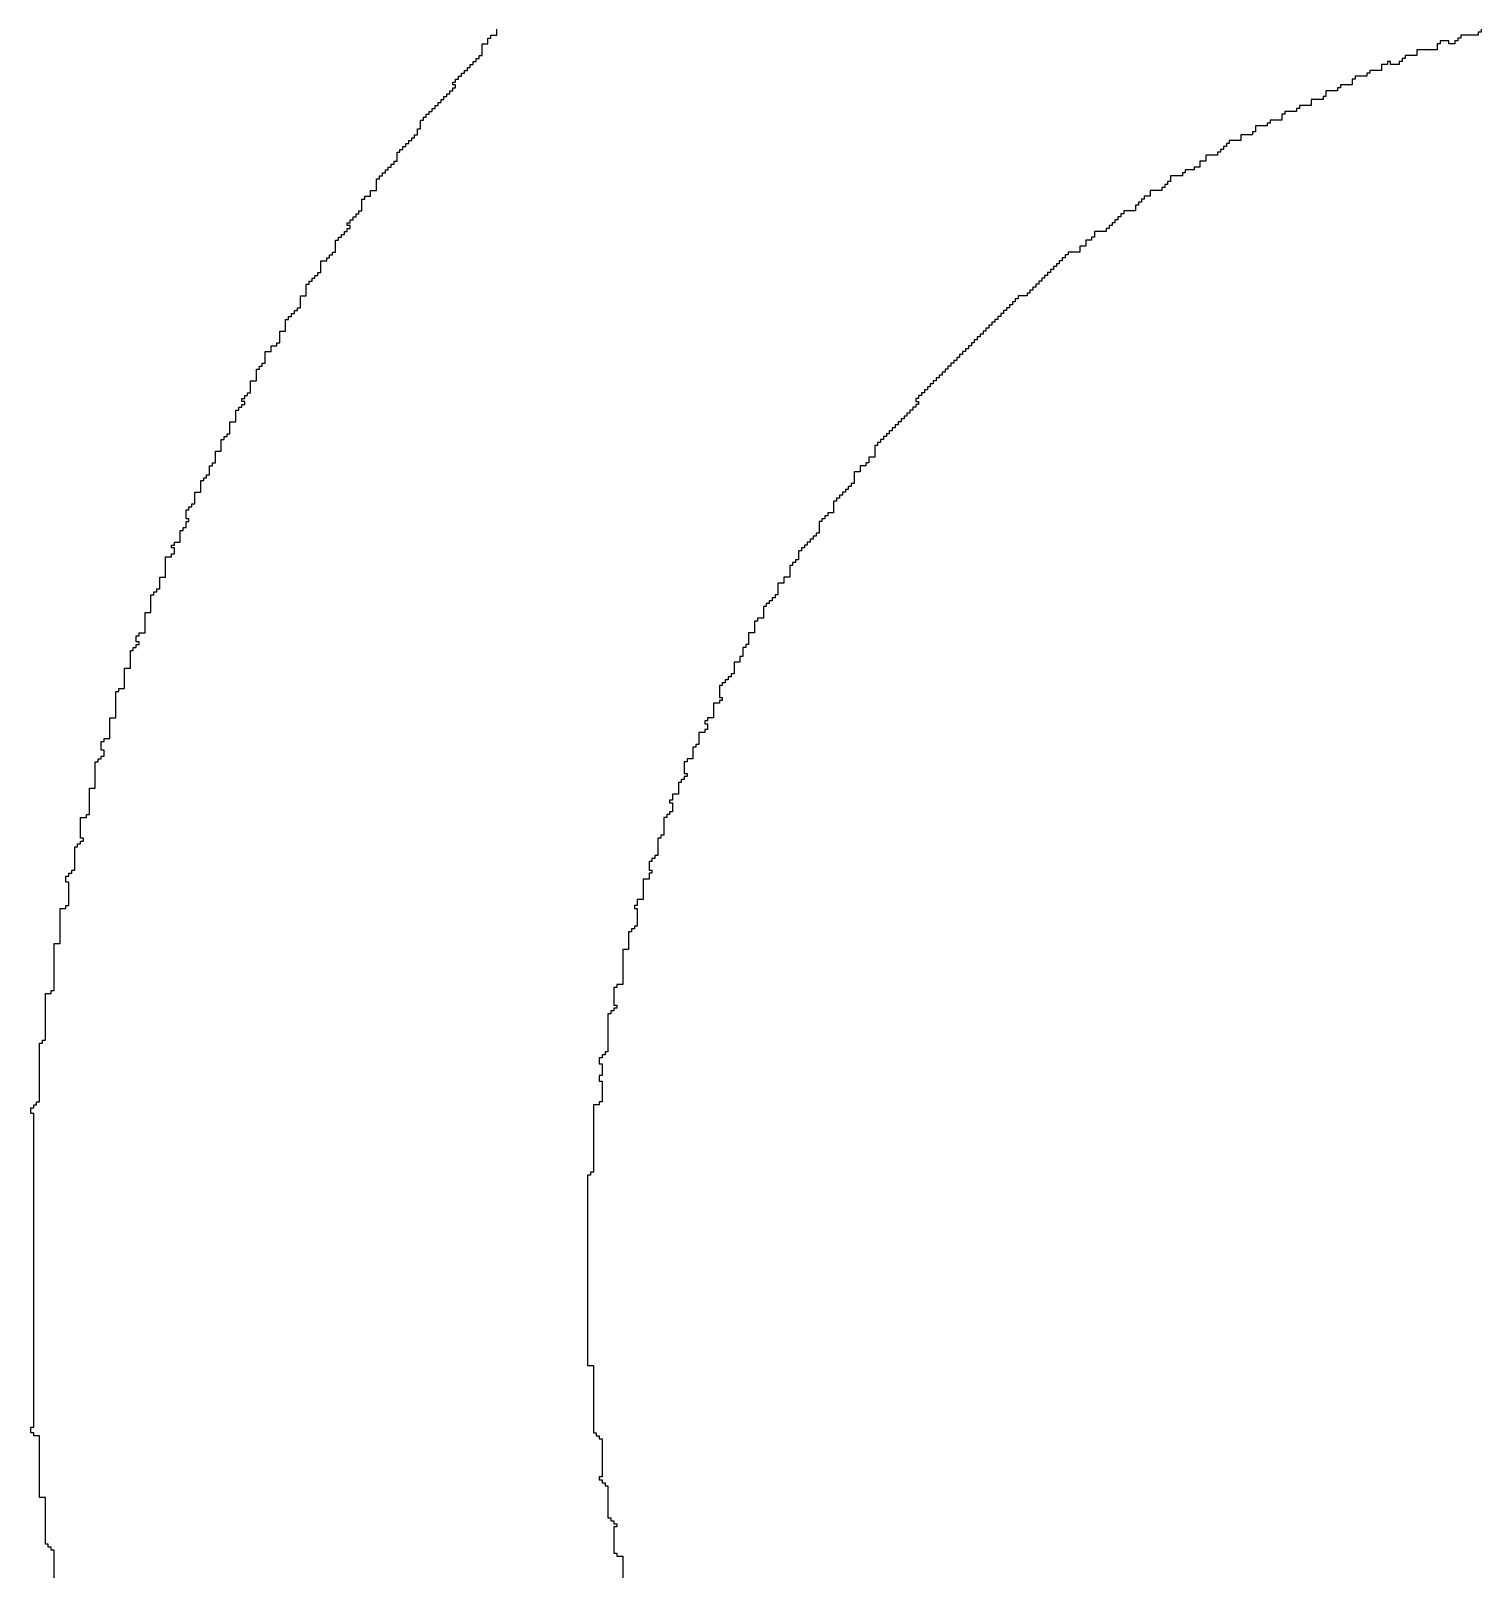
# Model space of a CAD drawing. Header units: millimetres. Extents: x -0.16 to 4.85, y -0.01 to 3.83.
# Drawn here: x 3.3967 to 3.5566, y 1.2142 to 1.3838 of the extents above; entities that cross this region are included whole.
import ezdxf

# ---------------------------------------------------------------- set-up
doc = ezdxf.new("R2010")
doc.units = ezdxf.units.MM
doc.header["$MEASUREMENT"] = 0
doc.layers.add('TopOverlay', color=2, linetype='Continuous')

msp = doc.modelspace()

# ---------------------------------------------------------------- linework, layer by layer
at = {"layer": 'TopOverlay'}
for p, q in [((3.44711, 1.38239), (3.44711, 1.38304)), ((3.44711, 1.38304), (3.44743, 1.38304)), ((3.44743, 1.38304), (3.44743, 1.38336)), ((3.44743, 1.38336), (3.44808, 1.38336)), ((3.44808, 1.38336), (3.44808, 1.38401)), ((3.55308, 1.38272), (3.55211, 1.38272)), ((3.55211, 1.38272), (3.55211, 1.38239)), ((3.55308, 1.38239), (3.55308, 1.38272)), ((3.55405, 1.38272), (3.55373, 1.38272)), ((3.55373, 1.38272), (3.55373, 1.38239)), ((3.55437, 1.38304), (3.55405, 1.38304)), ((3.55405, 1.38304), (3.55405, 1.38272)), ((3.55631, 1.38336), (3.55437, 1.38336)), ((3.55437, 1.38336), (3.55437, 1.38304)), ((3.55664, 1.38368), (3.55631, 1.38368)), ((3.55631, 1.38368), (3.55631, 1.38336)), ((3.55664, 1.38401), (3.55664, 1.38368)), ((3.44581, 1.38045), (3.44581, 1.38078)), ((3.44581, 1.38078), (3.44614, 1.38078)), ((3.44614, 1.38078), (3.44614, 1.3811)), ((3.44614, 1.3811), (3.44646, 1.3811)), ((3.44646, 1.3811), (3.44646, 1.38239)), ((3.44646, 1.38239), (3.44711, 1.38239)), ((3.54823, 1.38078), (3.54791, 1.38078)), ((3.54791, 1.38078), (3.54791, 1.38045)), ((3.54953, 1.3811), (3.54823, 1.3811)), ((3.54823, 1.3811), (3.54823, 1.38078)), ((3.55179, 1.38175), (3.54953, 1.38175)), ((3.54953, 1.38175), (3.54953, 1.3811)), ((3.55211, 1.38239), (3.55179, 1.38239)), ((3.55179, 1.38239), (3.55179, 1.38175)), ((3.55373, 1.38239), (3.55308, 1.38239)), ((3.4442, 1.37884), (3.4442, 1.37916)), ((3.4442, 1.37916), (3.44452, 1.37916)), ((3.44452, 1.37916), (3.44452, 1.37948)), ((3.44452, 1.37948), (3.44485, 1.37948)), ((3.44485, 1.37948), (3.44485, 1.37981)), ((3.44485, 1.37981), (3.44517, 1.37981)), ((3.44517, 1.37981), (3.44517, 1.38013)), ((3.44517, 1.38013), (3.44549, 1.38013)), ((3.44549, 1.38013), (3.44549, 1.38045)), ((3.44549, 1.38045), (3.44581, 1.38045)), ((3.54436, 1.37916), (3.54403, 1.37916)), ((3.54403, 1.37916), (3.54403, 1.37884)), ((3.54565, 1.37948), (3.54436, 1.37948)), ((3.54436, 1.37948), (3.54436, 1.37916)), ((3.5463, 1.38013), (3.54565, 1.38013)), ((3.54565, 1.38013), (3.54565, 1.37948)), ((3.54662, 1.38045), (3.5463, 1.38045)), ((3.5463, 1.38045), (3.5463, 1.38013)), ((3.54662, 1.38013), (3.54662, 1.38045)), ((3.54759, 1.38013), (3.54662, 1.38013)), ((3.54791, 1.38045), (3.54759, 1.38045)), ((3.54759, 1.38045), (3.54759, 1.38013)), ((3.44323, 1.37787), (3.44323, 1.37819)), ((3.44323, 1.37819), (3.44355, 1.37819)), ((3.44355, 1.37787), (3.44323, 1.37787)), ((3.44323, 1.37722), (3.44323, 1.37755)), ((3.44323, 1.37755), (3.44355, 1.37755)), ((3.44355, 1.37819), (3.44355, 1.37852)), ((3.44355, 1.37852), (3.44388, 1.37852)), ((3.44355, 1.37755), (3.44355, 1.37787)), ((3.44388, 1.37852), (3.44388, 1.37884)), ((3.44388, 1.37884), (3.4442, 1.37884)), ((3.54113, 1.37755), (3.5408, 1.37755)), ((3.5408, 1.37755), (3.5408, 1.37722)), ((3.54242, 1.37787), (3.54113, 1.37787)), ((3.54113, 1.37787), (3.54113, 1.37755)), ((3.54274, 1.37852), (3.54242, 1.37852)), ((3.54242, 1.37852), (3.54242, 1.37787)), ((3.54403, 1.37884), (3.54274, 1.37884)), ((3.54274, 1.37884), (3.54274, 1.37852)), ((3.44161, 1.37561), (3.44161, 1.37593)), ((3.44161, 1.37593), (3.44194, 1.37593)), ((3.44194, 1.37593), (3.44194, 1.37625)), ((3.44194, 1.37625), (3.44226, 1.37625)), ((3.44226, 1.37625), (3.44226, 1.37658)), ((3.44226, 1.37658), (3.44258, 1.37658)), ((3.44258, 1.37658), (3.44258, 1.3769)), ((3.44258, 1.3769), (3.44291, 1.3769)), ((3.44291, 1.3769), (3.44291, 1.37722)), ((3.44291, 1.37722), (3.44323, 1.37722)), ((3.53919, 1.37625), (3.5379, 1.37625)), ((3.5379, 1.37625), (3.5379, 1.37561)), ((3.53951, 1.37658), (3.53919, 1.37658)), ((3.53919, 1.37658), (3.53919, 1.37625)), ((3.5408, 1.37722), (3.53951, 1.37722)), ((3.53951, 1.37722), (3.53951, 1.37658)), ((3.43968, 1.37302), (3.43968, 1.37399)), ((3.43968, 1.37399), (3.44, 1.37399)), ((3.44, 1.37399), (3.44, 1.37432)), ((3.44, 1.37432), (3.44032, 1.37432)), ((3.44032, 1.37432), (3.44032, 1.37464)), ((3.44032, 1.37464), (3.44065, 1.37464)), ((3.44065, 1.37464), (3.44065, 1.37496)), ((3.44065, 1.37496), (3.44097, 1.37496)), ((3.44097, 1.37496), (3.44097, 1.37528)), ((3.44097, 1.37528), (3.44129, 1.37528)), ((3.44129, 1.37528), (3.44129, 1.37561)), ((3.44129, 1.37561), (3.44161, 1.37561)), ((3.53466, 1.37399), (3.53337, 1.37399)), ((3.53337, 1.37399), (3.53337, 1.37367)), ((3.53499, 1.37464), (3.53466, 1.37464)), ((3.53466, 1.37464), (3.53466, 1.37399)), ((3.53628, 1.37496), (3.53499, 1.37496)), ((3.53499, 1.37496), (3.53499, 1.37464)), ((3.5366, 1.37528), (3.53628, 1.37528)), ((3.53628, 1.37528), (3.53628, 1.37496)), ((3.5379, 1.37561), (3.5366, 1.37561)), ((3.5366, 1.37561), (3.5366, 1.37528)), ((3.43903, 1.37205), (3.43903, 1.37238)), ((3.43903, 1.37238), (3.43935, 1.37238)), ((3.43935, 1.37238), (3.43935, 1.37302)), ((3.43935, 1.37302), (3.43968, 1.37302)), ((3.53143, 1.37238), (3.53014, 1.37238)), ((3.53014, 1.37238), (3.53014, 1.37173)), ((3.53176, 1.3727), (3.53143, 1.3727)), ((3.53143, 1.3727), (3.53143, 1.37238)), ((3.53305, 1.37335), (3.53176, 1.37335)), ((3.53176, 1.37335), (3.53176, 1.3727)), ((3.53337, 1.37367), (3.53305, 1.37367)), ((3.53305, 1.37367), (3.53305, 1.37335)), ((3.43741, 1.37044), (3.43741, 1.37076)), ((3.43741, 1.37076), (3.43774, 1.37076)), ((3.43774, 1.37076), (3.43774, 1.37108)), ((3.43774, 1.37108), (3.43806, 1.37108)), ((3.43806, 1.37108), (3.43806, 1.37141)), ((3.43806, 1.37141), (3.43838, 1.37141)), ((3.43838, 1.37141), (3.43838, 1.37173)), ((3.43838, 1.37173), (3.43871, 1.37173)), ((3.43871, 1.37173), (3.43871, 1.37205)), ((3.43871, 1.37205), (3.43903, 1.37205)), ((3.5282, 1.37076), (3.52788, 1.37076)), ((3.52788, 1.37076), (3.52788, 1.37044)), ((3.52853, 1.37108), (3.5282, 1.37108)), ((3.5282, 1.37108), (3.5282, 1.37076)), ((3.52885, 1.37141), (3.52853, 1.37141)), ((3.52853, 1.37141), (3.52853, 1.37108)), ((3.53014, 1.37173), (3.52885, 1.37173)), ((3.52885, 1.37173), (3.52885, 1.37141)), ((3.43644, 1.36882), (3.43644, 1.36915)), ((3.43644, 1.36915), (3.43677, 1.36915)), ((3.43677, 1.36915), (3.43677, 1.36947)), ((3.43677, 1.36947), (3.43709, 1.36947)), ((3.43709, 1.36947), (3.43709, 1.37044)), ((3.43709, 1.37044), (3.43741, 1.37044)), ((3.52626, 1.36947), (3.52562, 1.36947)), ((3.52562, 1.36947), (3.52562, 1.36882)), ((3.52756, 1.37011), (3.52626, 1.37011)), ((3.52626, 1.37011), (3.52626, 1.36947)), ((3.52788, 1.37044), (3.52756, 1.37044)), ((3.52756, 1.37044), (3.52756, 1.37011)), ((3.43483, 1.36624), (3.43483, 1.36753)), ((3.43483, 1.36753), (3.43515, 1.36753)), ((3.43515, 1.36753), (3.43515, 1.36785)), ((3.43515, 1.36785), (3.43548, 1.36785)), ((3.43548, 1.36785), (3.43548, 1.36818)), ((3.43548, 1.36818), (3.4358, 1.36818)), ((3.4358, 1.36818), (3.4358, 1.3685)), ((3.4358, 1.3685), (3.43612, 1.3685)), ((3.43612, 1.3685), (3.43612, 1.36882)), ((3.43612, 1.36882), (3.43644, 1.36882)), ((3.52239, 1.36721), (3.52206, 1.36721)), ((3.52206, 1.36721), (3.52206, 1.36688)), ((3.52368, 1.36785), (3.52239, 1.36785)), ((3.52239, 1.36785), (3.52239, 1.36721)), ((3.524, 1.36818), (3.52368, 1.36818)), ((3.52368, 1.36818), (3.52368, 1.36785)), ((3.52497, 1.3685), (3.524, 1.3685)), ((3.524, 1.3685), (3.524, 1.36818)), ((3.52562, 1.36882), (3.52497, 1.36882)), ((3.52497, 1.36882), (3.52497, 1.3685)), ((3.43354, 1.36527), (3.43354, 1.36559)), ((3.43354, 1.36559), (3.43418, 1.36559)), ((3.43418, 1.36559), (3.43418, 1.36624)), ((3.43418, 1.36624), (3.43483, 1.36624)), ((3.52013, 1.36559), (3.51948, 1.36559)), ((3.51948, 1.36559), (3.51948, 1.36527)), ((3.52142, 1.36624), (3.52013, 1.36624)), ((3.52013, 1.36624), (3.52013, 1.36559)), ((3.52174, 1.36656), (3.52142, 1.36656)), ((3.52142, 1.36656), (3.52142, 1.36624)), ((3.52206, 1.36688), (3.52174, 1.36688)), ((3.52174, 1.36688), (3.52174, 1.36656)), ((3.43289, 1.36365), (3.43289, 1.36398)), ((3.43289, 1.36398), (3.43321, 1.36398)), ((3.43321, 1.36398), (3.43321, 1.36527)), ((3.43321, 1.36527), (3.43354, 1.36527)), ((3.51851, 1.36398), (3.51722, 1.36398)), ((3.51722, 1.36398), (3.51722, 1.36365)), ((3.51883, 1.36462), (3.51851, 1.36462)), ((3.51851, 1.36462), (3.51851, 1.36398)), ((3.51916, 1.36495), (3.51883, 1.36495)), ((3.51883, 1.36495), (3.51883, 1.36462)), ((3.51948, 1.36527), (3.51916, 1.36527)), ((3.51916, 1.36527), (3.51916, 1.36495)), ((3.4316, 1.36236), (3.4316, 1.36268)), ((3.4316, 1.36268), (3.43192, 1.36268)), ((3.43192, 1.36236), (3.4316, 1.36236)), ((3.43192, 1.36268), (3.43192, 1.36301)), ((3.43192, 1.36301), (3.43224, 1.36301)), ((3.43192, 1.36204), (3.43192, 1.36236)), ((3.43224, 1.36301), (3.43224, 1.36333)), ((3.43224, 1.36333), (3.43257, 1.36333)), ((3.43257, 1.36333), (3.43257, 1.36365)), ((3.43257, 1.36365), (3.43289, 1.36365)), ((3.51593, 1.36236), (3.5156, 1.36236)), ((3.5156, 1.36236), (3.5156, 1.36204)), ((3.51625, 1.36268), (3.51593, 1.36268)), ((3.51593, 1.36268), (3.51593, 1.36236)), ((3.51657, 1.36301), (3.51625, 1.36301)), ((3.51625, 1.36301), (3.51625, 1.36268)), ((3.51689, 1.36333), (3.51657, 1.36333)), ((3.51657, 1.36333), (3.51657, 1.36301)), ((3.51722, 1.36365), (3.51689, 1.36365)), ((3.51689, 1.36365), (3.51689, 1.36333)), ((3.43031, 1.35945), (3.43031, 1.36075)), ((3.43031, 1.36075), (3.43063, 1.36075)), ((3.43063, 1.36075), (3.43063, 1.36107)), ((3.43063, 1.36107), (3.43095, 1.36107)), ((3.43095, 1.36107), (3.43095, 1.36139)), ((3.43095, 1.36139), (3.43128, 1.36139)), ((3.43128, 1.36139), (3.43128, 1.36171)), ((3.43128, 1.36171), (3.4316, 1.36171)), ((3.4316, 1.36171), (3.4316, 1.36204)), ((3.4316, 1.36204), (3.43192, 1.36204)), ((3.51366, 1.36075), (3.51302, 1.36075)), ((3.51302, 1.36075), (3.51302, 1.3601)), ((3.51399, 1.36107), (3.51366, 1.36107)), ((3.51366, 1.36107), (3.51366, 1.36075)), ((3.51528, 1.36171), (3.51399, 1.36171)), ((3.51399, 1.36171), (3.51399, 1.36107)), ((3.5156, 1.36204), (3.51528, 1.36204)), ((3.51528, 1.36204), (3.51528, 1.36171)), ((3.42934, 1.35848), (3.42934, 1.35881)), ((3.42934, 1.35881), (3.42966, 1.35881)), ((3.42966, 1.35881), (3.42966, 1.35913)), ((3.42966, 1.35913), (3.42998, 1.35913)), ((3.42998, 1.35913), (3.42998, 1.35945)), ((3.42998, 1.35945), (3.43031, 1.35945)), ((3.51076, 1.35881), (3.51043, 1.35881)), ((3.51043, 1.35881), (3.51043, 1.35848)), ((3.51108, 1.35913), (3.51076, 1.35913)), ((3.51076, 1.35913), (3.51076, 1.35881)), ((3.51237, 1.35945), (3.51108, 1.35945)), ((3.51108, 1.35945), (3.51108, 1.35913)), ((3.51302, 1.3601), (3.51237, 1.3601)), ((3.51237, 1.3601), (3.51237, 1.35945)), ((3.42837, 1.35687), (3.42837, 1.35719)), ((3.42837, 1.35719), (3.42869, 1.35719)), ((3.42869, 1.35719), (3.42869, 1.35848)), ((3.42869, 1.35848), (3.42934, 1.35848)), ((3.50914, 1.35719), (3.50882, 1.35719)), ((3.50882, 1.35719), (3.50882, 1.35687)), ((3.50946, 1.35751), (3.50914, 1.35751)), ((3.50914, 1.35751), (3.50914, 1.35719)), ((3.50979, 1.35784), (3.50946, 1.35784)), ((3.50946, 1.35784), (3.50946, 1.35751)), ((3.51011, 1.35816), (3.50979, 1.35816)), ((3.50979, 1.35816), (3.50979, 1.35784)), ((3.51043, 1.35848), (3.51011, 1.35848)), ((3.51011, 1.35848), (3.51011, 1.35816)), ((3.42708, 1.35461), (3.42708, 1.3559)), ((3.42708, 1.3559), (3.4274, 1.3559)), ((3.4274, 1.3559), (3.4274, 1.35622)), ((3.4274, 1.35622), (3.42772, 1.35622)), ((3.42772, 1.35622), (3.42772, 1.35655)), ((3.42772, 1.35655), (3.42804, 1.35655)), ((3.42804, 1.35655), (3.42804, 1.35687)), ((3.42804, 1.35687), (3.42837, 1.35687)), ((3.50753, 1.35558), (3.5072, 1.35558)), ((3.5072, 1.35558), (3.5072, 1.35525)), ((3.50785, 1.3559), (3.50753, 1.3559)), ((3.50753, 1.3559), (3.50753, 1.35558)), ((3.50817, 1.35622), (3.50785, 1.35622)), ((3.50785, 1.35622), (3.50785, 1.3559)), ((3.50849, 1.35655), (3.50817, 1.35655)), ((3.50817, 1.35655), (3.50817, 1.35622)), ((3.50882, 1.35687), (3.50849, 1.35687)), ((3.50849, 1.35687), (3.50849, 1.35655)), ((3.42643, 1.35331), (3.42643, 1.35461)), ((3.42643, 1.35461), (3.42708, 1.35461)), ((3.50494, 1.35364), (3.50462, 1.35364)), ((3.50462, 1.35364), (3.50462, 1.35331)), ((3.50526, 1.35396), (3.50494, 1.35396)), ((3.50494, 1.35396), (3.50494, 1.35364)), ((3.50559, 1.35428), (3.50526, 1.35428)), ((3.50526, 1.35428), (3.50526, 1.35396)), ((3.50656, 1.35461), (3.50559, 1.35461)), ((3.50559, 1.35461), (3.50559, 1.35428)), ((3.50688, 1.35493), (3.50656, 1.35493)), ((3.50656, 1.35493), (3.50656, 1.35461)), ((3.5072, 1.35525), (3.50688, 1.35525)), ((3.50688, 1.35525), (3.50688, 1.35493)), ((3.42481, 1.35073), (3.42481, 1.35202)), ((3.42481, 1.35202), (3.42514, 1.35202)), ((3.42514, 1.35202), (3.42514, 1.35234)), ((3.42514, 1.35234), (3.42546, 1.35234)), ((3.42546, 1.35234), (3.42546, 1.35267)), ((3.42546, 1.35267), (3.42578, 1.35267)), ((3.42578, 1.35267), (3.42578, 1.35299)), ((3.42578, 1.35299), (3.42611, 1.35299)), ((3.42611, 1.35299), (3.42611, 1.35331)), ((3.42611, 1.35331), (3.42643, 1.35331)), ((3.50332, 1.35202), (3.503, 1.35202)), ((3.503, 1.35202), (3.503, 1.3517)), ((3.50365, 1.35234), (3.50332, 1.35234)), ((3.50332, 1.35234), (3.50332, 1.35202)), ((3.50397, 1.35267), (3.50365, 1.35267)), ((3.50365, 1.35267), (3.50365, 1.35234)), ((3.50429, 1.35299), (3.50397, 1.35299)), ((3.50397, 1.35299), (3.50397, 1.35267)), ((3.50462, 1.35331), (3.50429, 1.35331)), ((3.50429, 1.35331), (3.50429, 1.35299)), ((3.42417, 1.34944), (3.42417, 1.35073)), ((3.42417, 1.35073), (3.42481, 1.35073)), ((3.50171, 1.35041), (3.50139, 1.35041)), ((3.50139, 1.35041), (3.50139, 1.35008)), ((3.50203, 1.35073), (3.50171, 1.35073)), ((3.50171, 1.35073), (3.50171, 1.35041)), ((3.50236, 1.35105), (3.50203, 1.35105)), ((3.50203, 1.35105), (3.50203, 1.35073)), ((3.50268, 1.35138), (3.50236, 1.35138)), ((3.50236, 1.35138), (3.50236, 1.35105)), ((3.503, 1.3517), (3.50268, 1.3517)), ((3.50268, 1.3517), (3.50268, 1.35138)), ((3.4232, 1.34847), (3.4232, 1.34911)), ((3.4232, 1.34911), (3.42384, 1.34911)), ((3.42384, 1.34911), (3.42384, 1.34944)), ((3.42384, 1.34944), (3.42417, 1.34944)), ((3.50009, 1.34879), (3.49977, 1.34879)), ((3.49977, 1.34879), (3.49977, 1.34847)), ((3.50042, 1.34911), (3.50009, 1.34911)), ((3.50009, 1.34911), (3.50009, 1.34879)), ((3.50074, 1.34944), (3.50042, 1.34944)), ((3.50042, 1.34944), (3.50042, 1.34911)), ((3.50106, 1.34976), (3.50074, 1.34976)), ((3.50074, 1.34976), (3.50074, 1.34944)), ((3.50139, 1.35008), (3.50106, 1.35008)), ((3.50106, 1.35008), (3.50106, 1.34976)), ((3.42191, 1.34653), (3.42191, 1.34685)), ((3.42191, 1.34685), (3.42223, 1.34685)), ((3.42223, 1.34685), (3.42223, 1.34718)), ((3.42223, 1.34718), (3.42255, 1.34718)), ((3.42255, 1.34718), (3.42255, 1.34847)), ((3.42255, 1.34847), (3.4232, 1.34847)), ((3.49816, 1.34685), (3.49783, 1.34685)), ((3.49783, 1.34685), (3.49783, 1.34653)), ((3.49848, 1.34718), (3.49816, 1.34718)), ((3.49816, 1.34718), (3.49816, 1.34685)), ((3.4988, 1.3475), (3.49848, 1.3475)), ((3.49848, 1.3475), (3.49848, 1.34718)), ((3.49912, 1.34782), (3.4988, 1.34782)), ((3.4988, 1.34782), (3.4988, 1.3475)), ((3.49945, 1.34814), (3.49912, 1.34814)), ((3.49912, 1.34814), (3.49912, 1.34782)), ((3.49977, 1.34847), (3.49945, 1.34847)), ((3.49945, 1.34847), (3.49945, 1.34814)), ((3.42094, 1.34394), (3.42094, 1.34524)), ((3.42094, 1.34524), (3.42158, 1.34524)), ((3.42158, 1.34524), (3.42158, 1.34653)), ((3.42158, 1.34653), (3.42191, 1.34653)), ((3.49622, 1.34524), (3.49622, 1.34491)), ((3.49654, 1.34524), (3.49622, 1.34524)), ((3.49686, 1.34556), (3.49654, 1.34556)), ((3.49654, 1.34556), (3.49654, 1.34524)), ((3.49719, 1.34588), (3.49686, 1.34588)), ((3.49686, 1.34588), (3.49686, 1.34556)), ((3.49751, 1.34621), (3.49719, 1.34621)), ((3.49719, 1.34621), (3.49719, 1.34588)), ((3.49783, 1.34653), (3.49751, 1.34653)), ((3.49751, 1.34653), (3.49751, 1.34621)), ((3.42029, 1.3433), (3.42029, 1.34362)), ((3.42029, 1.34362), (3.42061, 1.34362)), ((3.42061, 1.34362), (3.42061, 1.34394)), ((3.42061, 1.34394), (3.42094, 1.34394)), ((3.49492, 1.34362), (3.4946, 1.34362)), ((3.4946, 1.34362), (3.4946, 1.3433)), ((3.49525, 1.34394), (3.49492, 1.34394)), ((3.49492, 1.34394), (3.49492, 1.34362)), ((3.49557, 1.34427), (3.49525, 1.34427)), ((3.49525, 1.34427), (3.49525, 1.34394)), ((3.49589, 1.34459), (3.49557, 1.34459)), ((3.49557, 1.34459), (3.49557, 1.34427)), ((3.49622, 1.34491), (3.49589, 1.34491)), ((3.49589, 1.34491), (3.49589, 1.34459)), ((3.41932, 1.34071), (3.41932, 1.34201)), ((3.41932, 1.34201), (3.41964, 1.34201)), ((3.41964, 1.34201), (3.41964, 1.34233)), ((3.41964, 1.34233), (3.41997, 1.34233)), ((3.41997, 1.34298), (3.41997, 1.3433)), ((3.41997, 1.3433), (3.42029, 1.3433)), ((3.42029, 1.34298), (3.41997, 1.34298)), ((3.41997, 1.34233), (3.41997, 1.34265)), ((3.41997, 1.34265), (3.42029, 1.34265)), ((3.42029, 1.34265), (3.42029, 1.34298)), ((3.49396, 1.34201), (3.49363, 1.34201)), ((3.49363, 1.34201), (3.49363, 1.34168)), ((3.49428, 1.34233), (3.49396, 1.34233)), ((3.49396, 1.34233), (3.49396, 1.34201)), ((3.4946, 1.3433), (3.49428, 1.3433)), ((3.49428, 1.3433), (3.49428, 1.34298)), ((3.49428, 1.34298), (3.4946, 1.34298)), ((3.4946, 1.34265), (3.49428, 1.34265)), ((3.49428, 1.34265), (3.49428, 1.34233)), ((3.4946, 1.34298), (3.4946, 1.34265)), ((3.41867, 1.33942), (3.41867, 1.34071)), ((3.41867, 1.34071), (3.41932, 1.34071)), ((3.49202, 1.34007), (3.49169, 1.34007)), ((3.49169, 1.34007), (3.49169, 1.33974)), ((3.49234, 1.34039), (3.49202, 1.34039)), ((3.49202, 1.34039), (3.49202, 1.34007)), ((3.49266, 1.34071), (3.49234, 1.34071)), ((3.49234, 1.34071), (3.49234, 1.34039)), ((3.49299, 1.34104), (3.49266, 1.34104)), ((3.49266, 1.34104), (3.49266, 1.34071)), ((3.49331, 1.34136), (3.49299, 1.34136)), ((3.49299, 1.34136), (3.49299, 1.34104)), ((3.49363, 1.34168), (3.49331, 1.34168)), ((3.49331, 1.34168), (3.49331, 1.34136)), ((3.41771, 1.33748), (3.41771, 1.33878)), ((3.41771, 1.33878), (3.41803, 1.33878)), ((3.41803, 1.33878), (3.41803, 1.3391)), ((3.41803, 1.3391), (3.41835, 1.3391)), ((3.41835, 1.3391), (3.41835, 1.33942)), ((3.41835, 1.33942), (3.41867, 1.33942)), ((3.4904, 1.33845), (3.49008, 1.33845)), ((3.49008, 1.33845), (3.49008, 1.33813)), ((3.49072, 1.33878), (3.4904, 1.33878)), ((3.4904, 1.33878), (3.4904, 1.33845)), ((3.49105, 1.3391), (3.49072, 1.3391)), ((3.49072, 1.3391), (3.49072, 1.33878)), ((3.49137, 1.33942), (3.49105, 1.33942)), ((3.49105, 1.33942), (3.49105, 1.3391)), ((3.49169, 1.33974), (3.49137, 1.33974)), ((3.49137, 1.33974), (3.49137, 1.33942)), ((3.41706, 1.33619), (3.41706, 1.33748)), ((3.41706, 1.33748), (3.41771, 1.33748)), ((3.48976, 1.33684), (3.48911, 1.33684)), ((3.48911, 1.33684), (3.48911, 1.33619)), ((3.49008, 1.33813), (3.48976, 1.33813)), ((3.48976, 1.33813), (3.48976, 1.33684)), ((3.41641, 1.3349), (3.41641, 1.33587)), ((3.41641, 1.33587), (3.41674, 1.33587)), ((3.41674, 1.33587), (3.41674, 1.33619)), ((3.41674, 1.33619), (3.41706, 1.33619)), ((3.48814, 1.33522), (3.48749, 1.33522)), ((3.48749, 1.33522), (3.48749, 1.33393)), ((3.48879, 1.33587), (3.48814, 1.33587)), ((3.48814, 1.33587), (3.48814, 1.33522)), ((3.48911, 1.33619), (3.48879, 1.33619)), ((3.48879, 1.33619), (3.48879, 1.33587)), ((3.41544, 1.33296), (3.41544, 1.33425)), ((3.41544, 1.33425), (3.41577, 1.33425)), ((3.41577, 1.33425), (3.41577, 1.33457)), ((3.41577, 1.33457), (3.41609, 1.33457)), ((3.41609, 1.33457), (3.41609, 1.3349)), ((3.41609, 1.3349), (3.41641, 1.3349)), ((3.48685, 1.33328), (3.48652, 1.33328)), ((3.48652, 1.33328), (3.48652, 1.33296)), ((3.48717, 1.33361), (3.48685, 1.33361)), ((3.48685, 1.33361), (3.48685, 1.33328)), ((3.48749, 1.33393), (3.48717, 1.33393)), ((3.48717, 1.33393), (3.48717, 1.33361)), ((3.41447, 1.33134), (3.41447, 1.33167)), ((3.41447, 1.33167), (3.4148, 1.33167)), ((3.4148, 1.33167), (3.4148, 1.33296)), ((3.4148, 1.33296), (3.41544, 1.33296)), ((3.48556, 1.33199), (3.48523, 1.33199)), ((3.48523, 1.33199), (3.48523, 1.3307)), ((3.48588, 1.33231), (3.48556, 1.33231)), ((3.48556, 1.33231), (3.48556, 1.33199)), ((3.4862, 1.33264), (3.48588, 1.33264)), ((3.48588, 1.33264), (3.48588, 1.33231)), ((3.48652, 1.33296), (3.4862, 1.33296)), ((3.4862, 1.33296), (3.4862, 1.33264)), ((3.41383, 1.33005), (3.41383, 1.33102)), ((3.41383, 1.33102), (3.41415, 1.33102)), ((3.41415, 1.33005), (3.41383, 1.33005)), ((3.41415, 1.33102), (3.41415, 1.33134)), ((3.41415, 1.33134), (3.41447, 1.33134)), ((3.41415, 1.32973), (3.41415, 1.33005)), ((3.48426, 1.33005), (3.48394, 1.33005)), ((3.48394, 1.33005), (3.48394, 1.32973)), ((3.48459, 1.33037), (3.48426, 1.33037)), ((3.48426, 1.33037), (3.48426, 1.33005)), ((3.48523, 1.3307), (3.48459, 1.3307)), ((3.48459, 1.3307), (3.48459, 1.33037)), ((3.41318, 1.32747), (3.41318, 1.32876)), ((3.41318, 1.32876), (3.41351, 1.32876)), ((3.41351, 1.32876), (3.41351, 1.32908)), ((3.41351, 1.32908), (3.41383, 1.32908)), ((3.41383, 1.32908), (3.41383, 1.32973)), ((3.41383, 1.32973), (3.41415, 1.32973)), ((3.48362, 1.32844), (3.48329, 1.32844)), ((3.48329, 1.32844), (3.48329, 1.32811)), ((3.48394, 1.32973), (3.48362, 1.32973)), ((3.48362, 1.32973), (3.48362, 1.32844)), ((3.41221, 1.32682), (3.41221, 1.32714)), ((3.41221, 1.32714), (3.41254, 1.32714)), ((3.41254, 1.32682), (3.41221, 1.32682)), ((3.41254, 1.32714), (3.41254, 1.32747)), ((3.41254, 1.32747), (3.41318, 1.32747)), ((3.41254, 1.32617), (3.41254, 1.32682)), ((3.48168, 1.3265), (3.48135, 1.3265)), ((3.48135, 1.3265), (3.48135, 1.32553)), ((3.482, 1.32682), (3.48168, 1.32682)), ((3.48168, 1.32682), (3.48168, 1.3265)), ((3.48232, 1.32714), (3.482, 1.32714)), ((3.482, 1.32714), (3.482, 1.32682)), ((3.48265, 1.32747), (3.48232, 1.32747)), ((3.48232, 1.32747), (3.48232, 1.32714)), ((3.48297, 1.32779), (3.48265, 1.32779)), ((3.48265, 1.32779), (3.48265, 1.32747)), ((3.48329, 1.32811), (3.48297, 1.32811)), ((3.48297, 1.32811), (3.48297, 1.32779)), ((3.41157, 1.32359), (3.41157, 1.32585)), ((3.41157, 1.32585), (3.41221, 1.32585)), ((3.41221, 1.32585), (3.41221, 1.32617)), ((3.41221, 1.32617), (3.41254, 1.32617)), ((3.48071, 1.32488), (3.48039, 1.32488)), ((3.48039, 1.32488), (3.48039, 1.32359)), ((3.48103, 1.32521), (3.48071, 1.32521)), ((3.48071, 1.32521), (3.48071, 1.32488)), ((3.48135, 1.32553), (3.48103, 1.32553)), ((3.48103, 1.32553), (3.48103, 1.32521)), ((3.41092, 1.3223), (3.41092, 1.32359)), ((3.41092, 1.32359), (3.41157, 1.32359)), ((3.48039, 1.32359), (3.47974, 1.32359)), ((3.47974, 1.32359), (3.47974, 1.32294)), ((3.40995, 1.31971), (3.40995, 1.32165)), ((3.40995, 1.32165), (3.41027, 1.32165)), ((3.41027, 1.32165), (3.41027, 1.32197)), ((3.41027, 1.32197), (3.4106, 1.32197)), ((3.4106, 1.32197), (3.4106, 1.3223)), ((3.4106, 1.3223), (3.41092, 1.3223)), ((3.47909, 1.32165), (3.47877, 1.32165)), ((3.47877, 1.32165), (3.47877, 1.32133)), ((3.47974, 1.32294), (3.47909, 1.32294)), ((3.47909, 1.32294), (3.47909, 1.32165)), ((3.40931, 1.31745), (3.40931, 1.31971)), ((3.40931, 1.31971), (3.40995, 1.31971)), ((3.4778, 1.32036), (3.47748, 1.32036)), ((3.47748, 1.32036), (3.47748, 1.31907)), ((3.47812, 1.32068), (3.4778, 1.32068)), ((3.4778, 1.32068), (3.4778, 1.32036)), ((3.47845, 1.321), (3.47812, 1.321)), ((3.47812, 1.321), (3.47812, 1.32068)), ((3.47877, 1.32133), (3.47845, 1.32133)), ((3.47845, 1.32133), (3.47845, 1.321)), ((3.47683, 1.31874), (3.47651, 1.31874)), ((3.47651, 1.31874), (3.47651, 1.31745)), ((3.47748, 1.31907), (3.47683, 1.31907)), ((3.47683, 1.31907), (3.47683, 1.31874)), ((3.40834, 1.31648), (3.40834, 1.31713)), ((3.40834, 1.31713), (3.40866, 1.31713)), ((3.40866, 1.31648), (3.40834, 1.31648)), ((3.40866, 1.31713), (3.40866, 1.31745)), ((3.40866, 1.31745), (3.40931, 1.31745)), ((3.40866, 1.31616), (3.40866, 1.31648)), ((3.47651, 1.31745), (3.47586, 1.31745)), ((3.47586, 1.31745), (3.47586, 1.31616)), ((3.40769, 1.31357), (3.40769, 1.31551)), ((3.40769, 1.31551), (3.40801, 1.31551)), ((3.40801, 1.31551), (3.40801, 1.31584)), ((3.40801, 1.31584), (3.40834, 1.31584)), ((3.40834, 1.31584), (3.40834, 1.31616)), ((3.40834, 1.31616), (3.40866, 1.31616)), ((3.47522, 1.31487), (3.47489, 1.31487)), ((3.47489, 1.31487), (3.47489, 1.31422)), ((3.47554, 1.31584), (3.47522, 1.31584)), ((3.47522, 1.31584), (3.47522, 1.31487)), ((3.47586, 1.31616), (3.47554, 1.31616)), ((3.47554, 1.31616), (3.47554, 1.31584)), ((3.40704, 1.31131), (3.40704, 1.31357)), ((3.40704, 1.31357), (3.40769, 1.31357)), ((3.47425, 1.31293), (3.47392, 1.31293)), ((3.47392, 1.31293), (3.47392, 1.3126)), ((3.47489, 1.31422), (3.47425, 1.31422)), ((3.47425, 1.31422), (3.47425, 1.31293)), ((3.4064, 1.31099), (3.4064, 1.31131)), ((3.4064, 1.31131), (3.40704, 1.31131)), ((3.47295, 1.31164), (3.47263, 1.31164)), ((3.47263, 1.31164), (3.47263, 1.31034)), ((3.47328, 1.31196), (3.47295, 1.31196)), ((3.47295, 1.31196), (3.47295, 1.31164)), ((3.4736, 1.31228), (3.47328, 1.31228)), ((3.47328, 1.31228), (3.47328, 1.31196)), ((3.47392, 1.3126), (3.4736, 1.3126)), ((3.4736, 1.3126), (3.4736, 1.31228)), ((3.40607, 1.30808), (3.40607, 1.31099)), ((3.40607, 1.31099), (3.4064, 1.31099)), ((3.47263, 1.3097), (3.47199, 1.3097)), ((3.47199, 1.3097), (3.47199, 1.30808)), ((3.47263, 1.31034), (3.47295, 1.31034)), ((3.47295, 1.31002), (3.47263, 1.31002)), ((3.47263, 1.31002), (3.47263, 1.3097)), ((3.47295, 1.31034), (3.47295, 1.31002)), ((3.40543, 1.30582), (3.40543, 1.30808)), ((3.40543, 1.30808), (3.40607, 1.30808)), ((3.47199, 1.30808), (3.47134, 1.30808)), ((3.47134, 1.30808), (3.47134, 1.30776)), ((3.47102, 1.30647), (3.47037, 1.30647)), ((3.47037, 1.30647), (3.47037, 1.30517)), ((3.47134, 1.30776), (3.47102, 1.30776)), ((3.47102, 1.30776), (3.47102, 1.30744)), ((3.47102, 1.30744), (3.47134, 1.30744)), ((3.47134, 1.30679), (3.47102, 1.30679)), ((3.47102, 1.30679), (3.47102, 1.30647)), ((3.47134, 1.30744), (3.47134, 1.30679)), ((3.40446, 1.30453), (3.40446, 1.3055)), ((3.40446, 1.3055), (3.40478, 1.3055)), ((3.40478, 1.30453), (3.40446, 1.30453)), ((3.40478, 1.3055), (3.40478, 1.30582)), ((3.40478, 1.30582), (3.40543, 1.30582)), ((3.40478, 1.30388), (3.40478, 1.30453)), ((3.47005, 1.30485), (3.46972, 1.30485)), ((3.46972, 1.30485), (3.46972, 1.30356)), ((3.47037, 1.30517), (3.47005, 1.30517)), ((3.47005, 1.30517), (3.47005, 1.30485)), ((3.40381, 1.30033), (3.40381, 1.30323)), ((3.40381, 1.30323), (3.40414, 1.30323)), ((3.40414, 1.30323), (3.40414, 1.30356)), ((3.40414, 1.30356), (3.40446, 1.30356)), ((3.40446, 1.30356), (3.40446, 1.30388)), ((3.40446, 1.30388), (3.40478, 1.30388)), ((3.46908, 1.30323), (3.46875, 1.30323)), ((3.46875, 1.30323), (3.46875, 1.30194)), ((3.46972, 1.30356), (3.46908, 1.30356)), ((3.46908, 1.30356), (3.46908, 1.30323)), ((3.46875, 1.3013), (3.46843, 1.3013)), ((3.46843, 1.3013), (3.46843, 1.30097)), ((3.46875, 1.30194), (3.46908, 1.30194)), ((3.46908, 1.30162), (3.46875, 1.30162)), ((3.46875, 1.30162), (3.46875, 1.3013)), ((3.46908, 1.30194), (3.46908, 1.30162)), ((3.40317, 1.29742), (3.40317, 1.30033)), ((3.40317, 1.30033), (3.40381, 1.30033)), ((3.46811, 1.29968), (3.46746, 1.29968)), ((3.46746, 1.29968), (3.46746, 1.29903)), ((3.46843, 1.30097), (3.46811, 1.30097)), ((3.46811, 1.30097), (3.46811, 1.29968)), ((3.46746, 1.29903), (3.46714, 1.29903)), ((3.46714, 1.29903), (3.46714, 1.29871)), ((3.46714, 1.29871), (3.46746, 1.29871)), ((3.46746, 1.29774), (3.46714, 1.29774)), ((3.46714, 1.29774), (3.46714, 1.29742)), ((3.46746, 1.29871), (3.46746, 1.29774)), ((3.4022, 1.29483), (3.4022, 1.2971)), ((3.4022, 1.2971), (3.40284, 1.2971)), ((3.40284, 1.2971), (3.40284, 1.29742)), ((3.40284, 1.29742), (3.40317, 1.29742)), ((3.46682, 1.2971), (3.46649, 1.2971)), ((3.46649, 1.2971), (3.46649, 1.29516)), ((3.46714, 1.29742), (3.46682, 1.29742)), ((3.46682, 1.29742), (3.46682, 1.2971)), ((3.40252, 1.29483), (3.4022, 1.29483)), ((3.4022, 1.29419), (3.4022, 1.29451)), ((3.4022, 1.29451), (3.40252, 1.29451)), ((3.40252, 1.29451), (3.40252, 1.29483)), ((3.46617, 1.29483), (3.46585, 1.29483)), ((3.46585, 1.29483), (3.46585, 1.2929)), ((3.46649, 1.29516), (3.46617, 1.29516)), ((3.46617, 1.29516), (3.46617, 1.29483)), ((3.40155, 1.29128), (3.40155, 1.29387)), ((3.40155, 1.29387), (3.40187, 1.29387)), ((3.40187, 1.29387), (3.40187, 1.29419)), ((3.40187, 1.29419), (3.4022, 1.29419)), ((3.46552, 1.29257), (3.4652, 1.29257)), ((3.4652, 1.29257), (3.4652, 1.29225)), ((3.46585, 1.2929), (3.46552, 1.2929)), ((3.46552, 1.2929), (3.46552, 1.29257)), ((3.4009, 1.29063), (3.4009, 1.29096)), ((3.4009, 1.29096), (3.40123, 1.29096)), ((3.40123, 1.29096), (3.40123, 1.29128)), ((3.40123, 1.29128), (3.40155, 1.29128)), ((3.4652, 1.29225), (3.46488, 1.29225)), ((3.46488, 1.29225), (3.46488, 1.29128)), ((3.46488, 1.29128), (3.4652, 1.29128)), ((3.4652, 1.29096), (3.46488, 1.29096)), ((3.46488, 1.29096), (3.46488, 1.29031)), ((3.4652, 1.29128), (3.4652, 1.29096)), ((3.40058, 1.28999), (3.40058, 1.29063)), ((3.40058, 1.29063), (3.4009, 1.29063)), ((3.4009, 1.28999), (3.40058, 1.28999)), ((3.4009, 1.2874), (3.4009, 1.28999)), ((3.46488, 1.29031), (3.46423, 1.29031)), ((3.46423, 1.29031), (3.46423, 1.28805)), ((3.46423, 1.28805), (3.46358, 1.28805)), ((3.46358, 1.28805), (3.46358, 1.2874)), ((3.39994, 1.2832), (3.39994, 1.28708)), ((3.39994, 1.28708), (3.40058, 1.28708)), ((3.40058, 1.28708), (3.40058, 1.2874)), ((3.40058, 1.2874), (3.4009, 1.2874)), ((3.46358, 1.2874), (3.46326, 1.2874)), ((3.46326, 1.2874), (3.46326, 1.28708)), ((3.46326, 1.28708), (3.46358, 1.28708)), ((3.46358, 1.28708), (3.46358, 1.28514)), ((3.46294, 1.2845), (3.46262, 1.2845)), ((3.46262, 1.2845), (3.46262, 1.28256)), ((3.46326, 1.28482), (3.46294, 1.28482)), ((3.46294, 1.28482), (3.46294, 1.2845)), ((3.46358, 1.28514), (3.46326, 1.28514)), ((3.46326, 1.28514), (3.46326, 1.28482)), ((3.39929, 1.27803), (3.39929, 1.2832)), ((3.39929, 1.2832), (3.39994, 1.2832)), ((3.46262, 1.28256), (3.46197, 1.28256)), ((3.46197, 1.28256), (3.46197, 1.27868)), ((3.39832, 1.27254), (3.39832, 1.27771)), ((3.39832, 1.27771), (3.39897, 1.27771)), ((3.39897, 1.27771), (3.39897, 1.27803)), ((3.39897, 1.27803), (3.39929, 1.27803)), ((3.46132, 1.27836), (3.461, 1.27836)), ((3.461, 1.27836), (3.461, 1.27642)), ((3.46197, 1.27868), (3.46132, 1.27868)), ((3.46132, 1.27868), (3.46132, 1.27836)), ((3.461, 1.27577), (3.46068, 1.27577)), ((3.46068, 1.27577), (3.46068, 1.27545)), ((3.461, 1.27642), (3.46132, 1.27642)), ((3.46132, 1.2761), (3.461, 1.2761)), ((3.461, 1.2761), (3.461, 1.27577)), ((3.46132, 1.27642), (3.46132, 1.2761)), ((3.46068, 1.27545), (3.46035, 1.27545)), ((3.46035, 1.27545), (3.46035, 1.27125)), ((3.39767, 1.26576), (3.39767, 1.27222)), ((3.39767, 1.27222), (3.398, 1.27222)), ((3.398, 1.27222), (3.398, 1.27254)), ((3.398, 1.27254), (3.39832, 1.27254)), ((3.45971, 1.2706), (3.45938, 1.2706)), ((3.45938, 1.2706), (3.45938, 1.26996)), ((3.46003, 1.27093), (3.45971, 1.27093)), ((3.45971, 1.27093), (3.45971, 1.2706)), ((3.46035, 1.27125), (3.46003, 1.27125)), ((3.46003, 1.27125), (3.46003, 1.27093)), ((3.45938, 1.26996), (3.45971, 1.26996)), ((3.45971, 1.26996), (3.45971, 1.26866)), ((3.45971, 1.26866), (3.45938, 1.26866)), ((3.45938, 1.26866), (3.45938, 1.26802)), ((3.45938, 1.26802), (3.45971, 1.26802)), ((3.45971, 1.26802), (3.45971, 1.26576)), ((3.39703, 1.26511), (3.39703, 1.26543)), ((3.39703, 1.26543), (3.39735, 1.26543)), ((3.39735, 1.26543), (3.39735, 1.26576)), ((3.39735, 1.26576), (3.39767, 1.26576)), ((3.45938, 1.26543), (3.45874, 1.26543)), ((3.45874, 1.26543), (3.45874, 1.258)), ((3.45971, 1.26576), (3.45938, 1.26576)), ((3.45938, 1.26576), (3.45938, 1.26543)), ((3.3967, 1.26446), (3.3967, 1.26511)), ((3.3967, 1.26511), (3.39703, 1.26511)), ((3.39703, 1.26446), (3.3967, 1.26446)), ((3.39703, 1.22989), (3.39703, 1.26446)), ((3.45842, 1.25768), (3.45809, 1.25768)), ((3.45809, 1.25768), (3.45809, 1.23668)), ((3.45874, 1.258), (3.45842, 1.258)), ((3.45842, 1.258), (3.45842, 1.25768)), ((3.45809, 1.23668), (3.45874, 1.23668)), ((3.45874, 1.23668), (3.45874, 1.22925)), ((3.3967, 1.22925), (3.3967, 1.22989)), ((3.3967, 1.22989), (3.39703, 1.22989)), ((3.39703, 1.22925), (3.3967, 1.22925)), ((3.39703, 1.22892), (3.39703, 1.22925)), ((3.39767, 1.22892), (3.39703, 1.22892)), ((3.39767, 1.22214), (3.39767, 1.22892)), ((3.45874, 1.22925), (3.45906, 1.22925)), ((3.45906, 1.22925), (3.45906, 1.22892)), ((3.45906, 1.22892), (3.45938, 1.22892)), ((3.45938, 1.22892), (3.45938, 1.2286)), ((3.45938, 1.2286), (3.45971, 1.2286)), ((3.45971, 1.2286), (3.45971, 1.2244)), ((3.45971, 1.2244), (3.45938, 1.2244)), ((3.45938, 1.2244), (3.45938, 1.22408)), ((3.45938, 1.22408), (3.45971, 1.22408)), ((3.45971, 1.22408), (3.45971, 1.22375)), ((3.45971, 1.22375), (3.46003, 1.22375)), ((3.46003, 1.22375), (3.46003, 1.22343)), ((3.46003, 1.22343), (3.46035, 1.22343)), ((3.46035, 1.22343), (3.46035, 1.21988)), ((3.39832, 1.22214), (3.39767, 1.22214)), ((3.39832, 1.21697), (3.39832, 1.22214)), ((3.46035, 1.21988), (3.46068, 1.21988)), ((3.46068, 1.21988), (3.46068, 1.21955)), ((3.46068, 1.21955), (3.461, 1.21955)), ((3.461, 1.21955), (3.461, 1.21923)), ((3.461, 1.21923), (3.46132, 1.21923)), ((3.46132, 1.21891), (3.461, 1.21891)), ((3.461, 1.21891), (3.461, 1.216)), ((3.46132, 1.21923), (3.46132, 1.21891)), ((3.39864, 1.21697), (3.39832, 1.21697)), ((3.39864, 1.21665), (3.39864, 1.21697)), ((3.39897, 1.21665), (3.39864, 1.21665)), ((3.39897, 1.21632), (3.39897, 1.21665)), ((3.39929, 1.21632), (3.39897, 1.21632)), ((3.39929, 1.21212), (3.39929, 1.21632)), ((3.461, 1.216), (3.46132, 1.216)), ((3.46132, 1.216), (3.46132, 1.21568)), ((3.46132, 1.21568), (3.46197, 1.21568)), ((3.46197, 1.21568), (3.46197, 1.21277))]:
    msp.add_line(p, q, dxfattribs=at)

doc.saveas('drawing.dxf')
